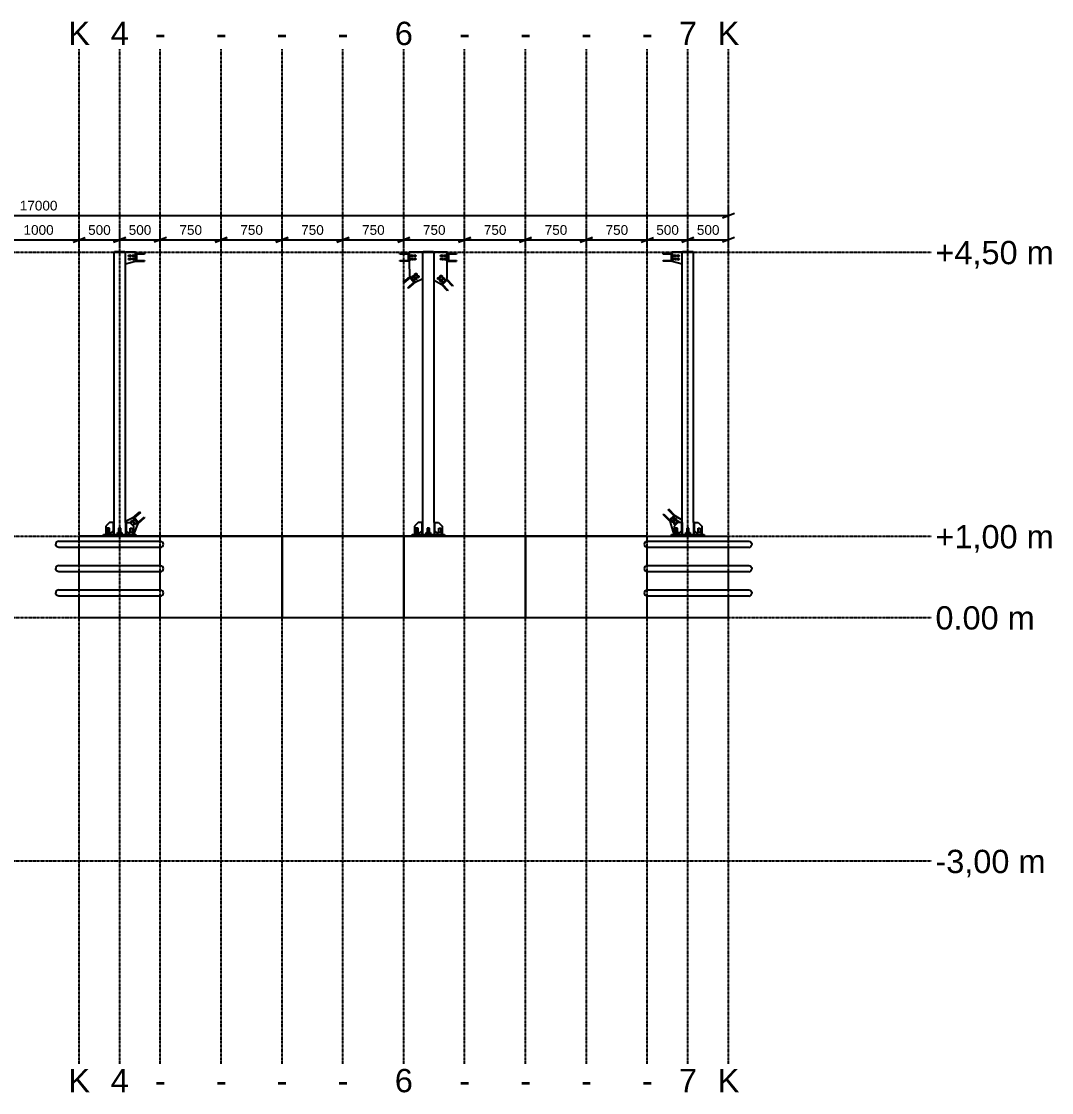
# Model space of a CAD drawing. Header units: millimetres. Extents: x -57554 to 16546, y 2142 to 98430.
# Drawn here: x 3854 to 16546, y 85226 to 98421 of the extents above; entities that cross this region are included whole.
import ezdxf

# ---------------------------------------------------------------- set-up
doc = ezdxf.new("R2010")
doc.units = ezdxf.units.MM
doc.linetypes.add('DXK_LINE_DOT3', pattern=[5.9187, 2.979, -0.9799, 0.9799, -0.9799])
doc.layers.add('S-Z23-A_DIMENSIONS', color=7, linetype='Continuous')
doc.styles.add('Arial', font='ARIAL.TTF', dxfattribs={"height": 0.2})

msp = doc.modelspace()

# ---------------------------------------------------------------- linework, layer by layer
at = {"color": 1, "linetype": 'DXK_LINE_DOT3'}
for p, q in [((4565, 85580), (4565, 98080)), ((5065, 85580), (5065, 98080)), ((5565, 85580), (5565, 98080)), ((6315, 85580), (6315, 98080)), ((7065, 85580), (7065, 98080)), ((7815, 85580), (7815, 98080)), ((8565, 85580), (8565, 98080)), ((9315, 85580), (9315, 98080)), ((10065, 85580), (10065, 98080)), ((10815, 85580), (10815, 98080)), ((11565, 85580), (11565, 98080)), ((12065, 85580), (12065, 98080)), ((12565, 85580), (12565, 98080)), ((-6935, 95580), (15065, 95580)), ((-6935, 92080), (15065, 92080)), ((-6935, 91080), (15065, 91080)), ((-6935, 88080), (15065, 88080))]:
    msp.add_line(p, q, dxfattribs=at)
at = {"color": 2, "linetype": 'Continuous'}
for p, q in [((4995, 92250), (4995, 95580)), ((4995, 95580), (5135, 95580)), ((5000, 95588), (5130, 95588)), ((5000, 95580), (5000, 95588)), ((5130, 95588), (5130, 95580)), ((5135, 92250), (5135, 95580)), ((5258, 95580), (5135, 95580)), ((5258, 95466), (5258, 95580)), ((5258, 95561), (5371, 95561)), ((5268, 95556), (5268, 95471)), ((5268, 95556), (5271, 95556)), ((5271, 95556), (5271, 95471)), ((5371, 95552), (5271, 95552)), ((5371, 95561), (5371, 95552)), ((8517, 95561), (8630, 95561)), ((8517, 95552), (8517, 95561)), ((8617, 95552), (8517, 95552)), ((8617, 95556), (8617, 95471)), ((8617, 95556), (8620, 95556)), ((8620, 95556), (8620, 95471)), ((8798, 95580), (8630, 95580)), ((8630, 95580), (8630, 95456)), ((8798, 92250), (8798, 95580)), ((8798, 95580), (8938, 95580)), ((8803, 95588), (8933, 95588)), ((8803, 95580), (8803, 95588)), ((8933, 95588), (8933, 95580)), ((9101, 95580), (8938, 95580)), ((8938, 92250), (8938, 95580)), ((9100, 95256), (9101, 95580)), ((9101, 95561), (9214, 95561)), ((9111, 95556), (9111, 95471)), ((9111, 95556), (9114, 95556)), ((9114, 95556), (9114, 95471)), ((9214, 95552), (9114, 95552)), ((9214, 95561), (9214, 95552)), ((11759, 95561), (11872, 95561)), ((11759, 95552), (11759, 95561)), ((11859, 95552), (11759, 95552)), ((11859, 95556), (11859, 95471)), ((11859, 95556), (11862, 95556)), ((11862, 95556), (11862, 95471)), ((11995, 95580), (11872, 95580)), ((11872, 95580), (11872, 95466)), ((11995, 92250), (11995, 95580)), ((11995, 95580), (12135, 95580)), ((12000, 95588), (12130, 95588)), ((12000, 95580), (12000, 95588)), ((12130, 95588), (12130, 95580)), ((12135, 92250), (12135, 95580)), ((5135, 95433), (5258, 95466)), ((5258, 95466), (5371, 95466)), ((5268, 95513), (5271, 95513)), ((5268, 95471), (5271, 95471)), ((5271, 95475), (5371, 95475)), ((5371, 95475), (5371, 95466)), ((8517, 95466), (8517, 95475)), ((8517, 95475), (8617, 95475)), ((8630, 95466), (8517, 95466)), ((8617, 95513), (8620, 95513)), ((8617, 95471), (8620, 95471)), ((8630, 95456), (8636, 95287)), ((9100, 95466), (9214, 95466)), ((9111, 95513), (9114, 95513)), ((9111, 95471), (9114, 95471)), ((9114, 95475), (9214, 95475)), ((9214, 95475), (9214, 95466)), ((11759, 95466), (11759, 95475)), ((11759, 95475), (11859, 95475)), ((11872, 95466), (11759, 95466)), ((11859, 95513), (11862, 95513)), ((11859, 95471), (11862, 95471)), ((11872, 95466), (11995, 95433)), ((8557, 95206), (8643, 95280)), ((8636, 95287), (8705, 95208)), ((8636, 95267), (8638, 95269)), ((8692, 95204), (8636, 95267)), ((8694, 95206), (8638, 95269)), ((8564, 95199), (8557, 95206)), ((8639, 95264), (8564, 95199)), ((8614, 95141), (8689, 95207)), ((8620, 95134), (8614, 95141)), ((8705, 95208), (8620, 95134)), ((8664, 95236), (8666, 95238)), ((8692, 95204), (8694, 95206)), ((8705, 95208), (8798, 95254)), ((8938, 95235), (9024, 95183)), ((9024, 95183), (9100, 95256)), ((9103, 95102), (9024, 95183)), ((9096, 95238), (9035, 95180)), ((9037, 95178), (9035, 95180)), ((9098, 95236), (9037, 95178)), ((9040, 95181), (9109, 95109)), ((9067, 95207), (9065, 95209)), ((9093, 95249), (9171, 95168)), ((9164, 95161), (9095, 95233)), ((9098, 95236), (9096, 95238)), ((9171, 95168), (9164, 95161)), ((9109, 95109), (9103, 95102)), ((5228, 92305), (5314, 92379)), ((5320, 92372), (5244, 92307)), ((5314, 92379), (5320, 92372)), ((11824, 92405), (11831, 92411)), ((11893, 92333), (11824, 92405)), ((11909, 92330), (11831, 92411)), ((4940, 92250), (4895, 92205)), ((4985, 92250), (4940, 92250)), ((4995, 92250), (4985, 92250)), ((4985, 92250), (4985, 92100)), ((4995, 92100), (4995, 92250)), ((5228, 92305), (5135, 92260)), ((5135, 92250), (5145, 92250)), ((5135, 92250), (5135, 92100)), ((5145, 92250), (5145, 92100)), ((5145, 92250), (5190, 92250)), ((5190, 92250), (5235, 92205)), ((5291, 92234), (5228, 92305)), ((5238, 92100), (5291, 92234)), ((5239, 92308), (5242, 92310)), ((5295, 92244), (5239, 92308)), ((5297, 92246), (5242, 92310)), ((5267, 92276), (5269, 92278)), ((5291, 92234), (5376, 92308)), ((5294, 92249), (5370, 92315)), ((5295, 92244), (5297, 92246)), ((5370, 92315), (5376, 92308)), ((8743, 92250), (8698, 92205)), ((8788, 92250), (8743, 92250)), ((8798, 92250), (8788, 92250)), ((8788, 92250), (8788, 92100)), ((8798, 92100), (8798, 92250)), ((8948, 92250), (8938, 92250)), ((8938, 92250), (8938, 92100)), ((8948, 92100), (8948, 92250)), ((8948, 92250), (8993, 92250)), ((8993, 92250), (9038, 92205)), ((11762, 92346), (11769, 92352)), ((11841, 92264), (11762, 92346)), ((11769, 92352), (11838, 92280)), ((11896, 92336), (11835, 92277)), ((11838, 92275), (11835, 92277)), ((11898, 92334), (11838, 92275)), ((11909, 92330), (11841, 92264)), ((11841, 92264), (11892, 92100)), ((11868, 92304), (11866, 92307)), ((11940, 92250), (11895, 92205)), ((11898, 92334), (11896, 92336)), ((11995, 92278), (11909, 92330)), ((11985, 92250), (11940, 92250)), ((11985, 92250), (11995, 92250)), ((11985, 92250), (11985, 92100)), ((11995, 92250), (11995, 92100)), ((12145, 92250), (12135, 92250)), ((12135, 92250), (12135, 92100)), ((12145, 92100), (12145, 92250)), ((12145, 92250), (12190, 92250)), ((12190, 92250), (12235, 92205)), ((4895, 92205), (4895, 92100)), ((4898, 92127), (4952, 92127)), ((4898, 92100), (4898, 92127)), ((4938, 92180), (4912, 92180)), ((4912, 92180), (4912, 92127)), ((4938, 92127), (4938, 92180)), ((4952, 92112), (4985, 92145)), ((4952, 92127), (4952, 92100)), ((4985, 92205), (4995, 92205)), ((5038, 92127), (5092, 92127)), ((5038, 92100), (5038, 92127)), ((5078, 92180), (5052, 92180)), ((5052, 92180), (5052, 92127)), ((5078, 92127), (5078, 92180)), ((5092, 92127), (5092, 92100)), ((5135, 92205), (5145, 92205)), ((5145, 92145), (5178, 92112)), ((5232, 92127), (5178, 92127)), ((5178, 92127), (5178, 92100)), ((5192, 92180), (5218, 92180)), ((5192, 92127), (5192, 92180)), ((5218, 92180), (5218, 92127)), ((5232, 92100), (5232, 92127)), ((5235, 92205), (5235, 92100)), ((8698, 92205), (8698, 92100)), ((8701, 92127), (8755, 92127)), ((8701, 92100), (8701, 92127)), ((8741, 92180), (8715, 92180)), ((8715, 92180), (8715, 92127)), ((8741, 92127), (8741, 92180)), ((8755, 92112), (8788, 92145)), ((8755, 92127), (8755, 92100)), ((8788, 92205), (8798, 92205)), ((8841, 92127), (8895, 92127)), ((8841, 92100), (8841, 92127)), ((8881, 92180), (8855, 92180)), ((8855, 92180), (8855, 92127)), ((8881, 92127), (8881, 92180)), ((8895, 92127), (8895, 92100)), ((8938, 92205), (8948, 92205)), ((8948, 92145), (8981, 92112)), ((9035, 92127), (8981, 92127)), ((8981, 92127), (8981, 92100)), ((8995, 92180), (9021, 92180)), ((8995, 92127), (8995, 92180)), ((9021, 92180), (9021, 92127)), ((9035, 92100), (9035, 92127)), ((9038, 92205), (9038, 92100)), ((11895, 92205), (11895, 92100)), ((11898, 92127), (11952, 92127)), ((11898, 92100), (11898, 92127)), ((11938, 92180), (11912, 92180)), ((11912, 92180), (11912, 92127)), ((11938, 92127), (11938, 92180)), ((11952, 92112), (11985, 92145)), ((11952, 92127), (11952, 92100)), ((11985, 92205), (11995, 92205)), ((12038, 92127), (12092, 92127)), ((12038, 92100), (12038, 92127)), ((12078, 92180), (12052, 92180)), ((12052, 92180), (12052, 92127)), ((12078, 92127), (12078, 92180)), ((12092, 92127), (12092, 92100)), ((12135, 92205), (12145, 92205)), ((12178, 92112), (12145, 92145)), ((12232, 92127), (12178, 92127)), ((12178, 92127), (12178, 92100)), ((12192, 92180), (12218, 92180)), ((12192, 92127), (12192, 92180)), ((12218, 92180), (12218, 92127)), ((12232, 92100), (12232, 92127)), ((12235, 92205), (12235, 92100)), ((4280, 91995), (4277, 91980)), ((4280, 91965), (4277, 91980)), ((4288, 92007), (4280, 91995)), ((4301, 92015), (4288, 92007)), ((4315, 92018), (4301, 92015)), ((4315, 92018), (5565, 92018)), ((4565, 92082), (5565, 92082)), ((4565, 92078), (4565, 92082)), ((4565, 92080), (5565, 92080)), ((4565, 92018), (4565, 92080)), ((5565, 92078), (4565, 92078)), ((4865, 92082), (4865, 92100)), ((4865, 92100), (5265, 92100)), ((5265, 92100), (5265, 92082)), ((5565, 92082), (7065, 92082)), ((5565, 92078), (5565, 92082)), ((5565, 92082), (5565, 92078)), ((5565, 92080), (7065, 92080)), ((5565, 92018), (5565, 92080)), ((5565, 92018), (5565, 92080)), ((7065, 92078), (5565, 92078)), ((5565, 92018), (5580, 92015)), ((5592, 92007), (5580, 92015)), ((5600, 91995), (5592, 92007)), ((5603, 91980), (5600, 91995)), ((5600, 91965), (5603, 91980)), ((7065, 92082), (7065, 92078)), ((7065, 92082), (8565, 92082)), ((7065, 92078), (7065, 92082)), ((8565, 92080), (7065, 92080)), ((7065, 92080), (7065, 91080)), ((7065, 91080), (7065, 92080)), ((8565, 92078), (7065, 92078)), ((8565, 92082), (8565, 92078)), ((8565, 92082), (10065, 92082)), ((8565, 92078), (8565, 92082)), ((10065, 92080), (8565, 92080)), ((8565, 92080), (8565, 91080)), ((8565, 91080), (8565, 92080)), ((10065, 92078), (8565, 92078)), ((8668, 92082), (8668, 92100)), ((8668, 92100), (9068, 92100)), ((9068, 92100), (9068, 92082)), ((10065, 92082), (10065, 92078)), ((10065, 92082), (11565, 92082)), ((10065, 92078), (10065, 92082)), ((11565, 92080), (10065, 92080)), ((10065, 92080), (10065, 91080)), ((10065, 91080), (10065, 92080)), ((11565, 92078), (10065, 92078)), ((11530, 91995), (11527, 91980)), ((11527, 91980), (11530, 91965)), ((11538, 92007), (11530, 91995)), ((11551, 92015), (11538, 92007)), ((11565, 92018), (11551, 92015)), ((11565, 92082), (11565, 92078)), ((11565, 92082), (11565, 92078)), ((11565, 92082), (12565, 92082)), ((11565, 92018), (11565, 92080)), ((11565, 92080), (12565, 92080)), ((11565, 92018), (11565, 92080)), ((11565, 92078), (12565, 92078)), ((11565, 92018), (12815, 92018)), ((11865, 92082), (11865, 92100)), ((11865, 92100), (12265, 92100)), ((12265, 92100), (12265, 92082)), ((12565, 92082), (12565, 92078)), ((12565, 92018), (12565, 92080)), ((12815, 92018), (12830, 92015)), ((12830, 92015), (12842, 92007)), ((12842, 92007), (12850, 91995)), ((12850, 91995), (12853, 91980)), ((12853, 91980), (12850, 91965)), ((4288, 91953), (4280, 91965)), ((4301, 91945), (4288, 91953)), ((4315, 91942), (4301, 91945)), ((5565, 91942), (4315, 91942)), ((4565, 91718), (4565, 91942)), ((5565, 91942), (5580, 91945)), ((5565, 91718), (5565, 91942)), ((5565, 91718), (5565, 91942)), ((5580, 91945), (5592, 91953)), ((5592, 91953), (5600, 91965)), ((11530, 91965), (11538, 91953)), ((11538, 91953), (11551, 91945)), ((11565, 91942), (11551, 91945)), ((11565, 91718), (11565, 91942)), ((11565, 91718), (11565, 91942)), ((12815, 91942), (11565, 91942)), ((12565, 91718), (12565, 91942)), ((12815, 91942), (12830, 91945)), ((12842, 91953), (12830, 91945)), ((12850, 91965), (12842, 91953)), ((4288, 91707), (4280, 91695)), ((4301, 91715), (4288, 91707)), ((4315, 91718), (4301, 91715)), ((4315, 91718), (5565, 91718)), ((5565, 91718), (5580, 91715)), ((5592, 91707), (5580, 91715)), ((5600, 91695), (5592, 91707)), ((11538, 91707), (11530, 91695)), ((11551, 91715), (11538, 91707)), ((11565, 91718), (11551, 91715)), ((11565, 91718), (12815, 91718)), ((12815, 91718), (12830, 91715)), ((12830, 91715), (12842, 91707)), ((12842, 91707), (12850, 91695)), ((4280, 91695), (4277, 91680)), ((4280, 91665), (4277, 91680)), ((4288, 91653), (4280, 91665)), ((4301, 91645), (4288, 91653)), ((4315, 91642), (4301, 91645)), ((5565, 91642), (4315, 91642)), ((4565, 91418), (4565, 91642)), ((5565, 91642), (5580, 91645)), ((5565, 91418), (5565, 91642)), ((5565, 91418), (5565, 91642)), ((5580, 91645), (5592, 91653)), ((5592, 91653), (5600, 91665)), ((5603, 91680), (5600, 91695)), ((5600, 91665), (5603, 91680)), ((11530, 91695), (11527, 91680)), ((11527, 91680), (11530, 91665)), ((11530, 91665), (11538, 91653)), ((11538, 91653), (11551, 91645)), ((11565, 91642), (11551, 91645)), ((11565, 91418), (11565, 91642)), ((11565, 91418), (11565, 91642)), ((12815, 91642), (11565, 91642)), ((12565, 91418), (12565, 91642)), ((12815, 91642), (12830, 91645)), ((12842, 91653), (12830, 91645)), ((12850, 91665), (12842, 91653)), ((12850, 91695), (12853, 91680)), ((12853, 91680), (12850, 91665)), ((4280, 91395), (4277, 91380)), ((4280, 91365), (4277, 91380)), ((4288, 91407), (4280, 91395)), ((4288, 91353), (4280, 91365)), ((4301, 91415), (4288, 91407)), ((4301, 91345), (4288, 91353)), ((4315, 91418), (4301, 91415)), ((4315, 91342), (4301, 91345)), ((4315, 91418), (5565, 91418)), ((5565, 91342), (4315, 91342)), ((4565, 91080), (4565, 91342)), ((5565, 91418), (5580, 91415)), ((5565, 91342), (5580, 91345)), ((5565, 91080), (5565, 91342)), ((5565, 91080), (5565, 91342)), ((5592, 91407), (5580, 91415)), ((5580, 91345), (5592, 91353)), ((5600, 91395), (5592, 91407)), ((5592, 91353), (5600, 91365)), ((5603, 91380), (5600, 91395)), ((5600, 91365), (5603, 91380)), ((11530, 91395), (11527, 91380)), ((11527, 91380), (11530, 91365)), ((11538, 91407), (11530, 91395)), ((11530, 91365), (11538, 91353)), ((11551, 91415), (11538, 91407)), ((11538, 91353), (11551, 91345)), ((11565, 91418), (11551, 91415)), ((11565, 91342), (11551, 91345)), ((11565, 91418), (12815, 91418)), ((11565, 91080), (11565, 91342)), ((11565, 91080), (11565, 91342)), ((12815, 91342), (11565, 91342)), ((12565, 91080), (12565, 91342)), ((12815, 91418), (12830, 91415)), ((12815, 91342), (12830, 91345)), ((12830, 91415), (12842, 91407)), ((12842, 91353), (12830, 91345)), ((12842, 91407), (12850, 91395)), ((12850, 91365), (12842, 91353)), ((12850, 91395), (12853, 91380)), ((12853, 91380), (12850, 91365)), ((4565, 91080), (5565, 91080)), ((5565, 91080), (7065, 91080)), ((7065, 91080), (8565, 91080)), ((8565, 91080), (10065, 91080)), ((10065, 91080), (11565, 91080)), ((11565, 91080), (12565, 91080))]:
    msp.add_line(p, q, dxfattribs=at)
at = {"color": 6, "linetype": 'Continuous'}
for p, q in [((5173, 95534), (5174, 95536)), ((5174, 95531), (5173, 95534)), ((5174, 95536), (5175, 95538)), ((5175, 95529), (5174, 95531)), ((5175, 95538), (5177, 95539)), ((5177, 95540), (5188, 95546)), ((5177, 95527), (5177, 95540)), ((5188, 95546), (5199, 95540)), ((5199, 95540), (5199, 95527)), ((5199, 95539), (5200, 95538)), ((5200, 95538), (5202, 95536)), ((5202, 95531), (5200, 95529)), ((5202, 95536), (5202, 95534)), ((5202, 95534), (5202, 95531)), ((5213, 95534), (5214, 95536)), ((5214, 95531), (5213, 95534)), ((5214, 95536), (5215, 95538)), ((5215, 95529), (5214, 95531)), ((5215, 95538), (5217, 95539)), ((5217, 95540), (5228, 95546)), ((5217, 95527), (5217, 95540)), ((5228, 95546), (5239, 95540)), ((5239, 95540), (5239, 95527)), ((5239, 95539), (5240, 95538)), ((5240, 95538), (5242, 95536)), ((5242, 95531), (5240, 95529)), ((5242, 95536), (5242, 95534)), ((5242, 95534), (5242, 95531)), ((8645, 95534), (8646, 95536)), ((8646, 95531), (8645, 95534)), ((8646, 95536), (8647, 95538)), ((8647, 95529), (8646, 95531)), ((8647, 95538), (8649, 95539)), ((8649, 95540), (8660, 95546)), ((8649, 95527), (8649, 95540)), ((8660, 95546), (8671, 95540)), ((8671, 95540), (8671, 95527)), ((8671, 95539), (8672, 95538)), ((8672, 95538), (8674, 95536)), ((8674, 95531), (8672, 95529)), ((8674, 95536), (8674, 95534)), ((8674, 95534), (8674, 95531)), ((8685, 95534), (8686, 95536)), ((8686, 95531), (8685, 95534)), ((8686, 95536), (8687, 95538)), ((8687, 95529), (8686, 95531)), ((8687, 95538), (8689, 95539)), ((8689, 95540), (8700, 95546)), ((8689, 95527), (8689, 95540)), ((8700, 95546), (8711, 95540)), ((8711, 95540), (8711, 95527)), ((8711, 95539), (8712, 95538)), ((8712, 95538), (8714, 95536)), ((8714, 95531), (8712, 95529)), ((8714, 95536), (8714, 95534)), ((8714, 95534), (8714, 95531)), ((9016, 95534), (9017, 95536)), ((9017, 95531), (9016, 95534)), ((9017, 95536), (9018, 95538)), ((9018, 95529), (9017, 95531)), ((9018, 95538), (9020, 95539)), ((9020, 95540), (9031, 95546)), ((9020, 95527), (9020, 95540)), ((9031, 95546), (9042, 95540)), ((9042, 95540), (9042, 95527)), ((9042, 95539), (9043, 95538)), ((9043, 95538), (9045, 95536)), ((9045, 95531), (9043, 95529)), ((9045, 95536), (9045, 95534)), ((9045, 95534), (9045, 95531)), ((9056, 95534), (9057, 95536)), ((9057, 95531), (9056, 95534)), ((9057, 95536), (9058, 95538)), ((9058, 95529), (9057, 95531)), ((9058, 95538), (9060, 95539)), ((9060, 95540), (9071, 95546)), ((9060, 95527), (9060, 95540)), ((9071, 95546), (9082, 95540)), ((9082, 95540), (9082, 95527)), ((9082, 95539), (9083, 95538)), ((9083, 95538), (9085, 95536)), ((9085, 95531), (9083, 95529)), ((9085, 95536), (9085, 95534)), ((9085, 95534), (9085, 95531)), ((11888, 95536), (11890, 95538)), ((11888, 95534), (11888, 95536)), ((11888, 95531), (11888, 95534)), ((11890, 95529), (11888, 95531)), ((11890, 95538), (11891, 95539)), ((11891, 95540), (11902, 95546)), ((11891, 95527), (11891, 95540)), ((11902, 95546), (11913, 95540)), ((11913, 95540), (11913, 95527)), ((11913, 95539), (11915, 95538)), ((11915, 95538), (11916, 95536)), ((11916, 95531), (11915, 95529)), ((11916, 95536), (11917, 95534)), ((11917, 95534), (11916, 95531)), ((11928, 95536), (11930, 95538)), ((11928, 95534), (11928, 95536)), ((11928, 95531), (11928, 95534)), ((11930, 95529), (11928, 95531)), ((11930, 95538), (11931, 95539)), ((11931, 95540), (11942, 95546)), ((11931, 95527), (11931, 95540)), ((11942, 95546), (11953, 95540)), ((11953, 95540), (11953, 95527)), ((11953, 95539), (11955, 95538)), ((11955, 95538), (11956, 95536)), ((11956, 95531), (11955, 95529)), ((11956, 95536), (11957, 95534)), ((11957, 95534), (11956, 95531)), ((5173, 95494), (5174, 95496)), ((5174, 95491), (5173, 95494)), ((5174, 95496), (5175, 95498)), ((5175, 95489), (5174, 95491)), ((5177, 95528), (5175, 95529)), ((5175, 95498), (5177, 95499)), ((5177, 95488), (5175, 95489)), ((5188, 95521), (5177, 95527)), ((5177, 95500), (5188, 95506)), ((5177, 95487), (5177, 95500)), ((5188, 95481), (5177, 95487)), ((5199, 95527), (5188, 95521)), ((5188, 95506), (5199, 95500)), ((5199, 95487), (5188, 95481)), ((5200, 95529), (5199, 95528)), ((5199, 95500), (5199, 95487)), ((5199, 95499), (5200, 95498)), ((5200, 95489), (5199, 95488)), ((5200, 95498), (5202, 95496)), ((5202, 95491), (5200, 95489)), ((5202, 95496), (5202, 95494)), ((5202, 95494), (5202, 95491)), ((5213, 95494), (5214, 95496)), ((5214, 95491), (5213, 95494)), ((5214, 95496), (5215, 95498)), ((5215, 95489), (5214, 95491)), ((5217, 95528), (5215, 95529)), ((5215, 95498), (5217, 95499)), ((5217, 95488), (5215, 95489)), ((5228, 95521), (5217, 95527)), ((5217, 95500), (5228, 95506)), ((5217, 95487), (5217, 95500)), ((5228, 95481), (5217, 95487)), ((5239, 95527), (5228, 95521)), ((5228, 95506), (5239, 95500)), ((5239, 95487), (5228, 95481)), ((5240, 95529), (5239, 95528)), ((5239, 95500), (5239, 95487)), ((5239, 95499), (5240, 95498)), ((5240, 95489), (5239, 95488)), ((5240, 95498), (5242, 95496)), ((5242, 95491), (5240, 95489)), ((5242, 95496), (5242, 95494)), ((5242, 95494), (5242, 95491)), ((8645, 95494), (8646, 95496)), ((8646, 95491), (8645, 95494)), ((8646, 95496), (8647, 95498)), ((8647, 95489), (8646, 95491)), ((8649, 95528), (8647, 95529)), ((8647, 95498), (8649, 95499)), ((8649, 95488), (8647, 95489)), ((8660, 95521), (8649, 95527)), ((8649, 95500), (8660, 95506)), ((8649, 95487), (8649, 95500)), ((8660, 95481), (8649, 95487)), ((8671, 95527), (8660, 95521)), ((8660, 95506), (8671, 95500)), ((8671, 95487), (8660, 95481)), ((8672, 95529), (8671, 95528)), ((8671, 95500), (8671, 95487)), ((8671, 95499), (8672, 95498)), ((8672, 95489), (8671, 95488)), ((8672, 95498), (8674, 95496)), ((8674, 95491), (8672, 95489)), ((8674, 95496), (8674, 95494)), ((8674, 95494), (8674, 95491)), ((8685, 95494), (8686, 95496)), ((8686, 95491), (8685, 95494)), ((8686, 95496), (8687, 95498)), ((8687, 95489), (8686, 95491)), ((8689, 95528), (8687, 95529)), ((8687, 95498), (8689, 95499)), ((8689, 95488), (8687, 95489)), ((8700, 95521), (8689, 95527)), ((8689, 95500), (8700, 95506)), ((8689, 95487), (8689, 95500)), ((8700, 95481), (8689, 95487)), ((8711, 95527), (8700, 95521)), ((8700, 95506), (8711, 95500)), ((8711, 95487), (8700, 95481)), ((8712, 95529), (8711, 95528)), ((8711, 95500), (8711, 95487)), ((8711, 95499), (8712, 95498)), ((8712, 95489), (8711, 95488)), ((8712, 95498), (8714, 95496)), ((8714, 95491), (8712, 95489)), ((8714, 95496), (8714, 95494)), ((8714, 95494), (8714, 95491)), ((9016, 95494), (9017, 95496)), ((9017, 95491), (9016, 95494)), ((9017, 95496), (9018, 95498)), ((9018, 95489), (9017, 95491)), ((9020, 95528), (9018, 95529)), ((9018, 95498), (9020, 95499)), ((9020, 95488), (9018, 95489)), ((9031, 95521), (9020, 95527)), ((9020, 95500), (9031, 95506)), ((9020, 95487), (9020, 95500)), ((9031, 95481), (9020, 95487)), ((9042, 95527), (9031, 95521)), ((9031, 95506), (9042, 95500)), ((9042, 95487), (9031, 95481)), ((9043, 95529), (9042, 95528)), ((9042, 95500), (9042, 95487)), ((9042, 95499), (9043, 95498)), ((9043, 95489), (9042, 95488)), ((9043, 95498), (9045, 95496)), ((9045, 95491), (9043, 95489)), ((9045, 95496), (9045, 95494)), ((9045, 95494), (9045, 95491)), ((9056, 95494), (9057, 95496)), ((9057, 95491), (9056, 95494)), ((9057, 95496), (9058, 95498)), ((9058, 95489), (9057, 95491)), ((9060, 95528), (9058, 95529)), ((9058, 95498), (9060, 95499)), ((9060, 95488), (9058, 95489)), ((9071, 95521), (9060, 95527)), ((9060, 95500), (9071, 95506)), ((9060, 95487), (9060, 95500)), ((9071, 95481), (9060, 95487)), ((9082, 95527), (9071, 95521)), ((9071, 95506), (9082, 95500)), ((9082, 95487), (9071, 95481)), ((9083, 95529), (9082, 95528)), ((9082, 95500), (9082, 95487)), ((9082, 95499), (9083, 95498)), ((9083, 95489), (9082, 95488)), ((9083, 95498), (9085, 95496)), ((9085, 95491), (9083, 95489)), ((9085, 95496), (9085, 95494)), ((9085, 95494), (9085, 95491)), ((11888, 95496), (11890, 95498)), ((11888, 95494), (11888, 95496)), ((11888, 95491), (11888, 95494)), ((11890, 95489), (11888, 95491)), ((11891, 95528), (11890, 95529)), ((11890, 95498), (11891, 95499)), ((11891, 95488), (11890, 95489)), ((11902, 95521), (11891, 95527)), ((11891, 95500), (11902, 95506)), ((11891, 95487), (11891, 95500)), ((11902, 95481), (11891, 95487)), ((11913, 95527), (11902, 95521)), ((11902, 95506), (11913, 95500)), ((11913, 95487), (11902, 95481)), ((11915, 95529), (11913, 95528)), ((11913, 95500), (11913, 95487)), ((11913, 95499), (11915, 95498)), ((11915, 95489), (11913, 95488)), ((11915, 95498), (11916, 95496)), ((11916, 95491), (11915, 95489)), ((11916, 95496), (11917, 95494)), ((11917, 95494), (11916, 95491)), ((11928, 95496), (11930, 95498)), ((11928, 95494), (11928, 95496)), ((11928, 95491), (11928, 95494)), ((11930, 95489), (11928, 95491)), ((11931, 95528), (11930, 95529)), ((11930, 95498), (11931, 95499)), ((11931, 95488), (11930, 95489)), ((11942, 95521), (11931, 95527)), ((11931, 95500), (11942, 95506)), ((11931, 95487), (11931, 95500)), ((11942, 95481), (11931, 95487)), ((11953, 95527), (11942, 95521)), ((11942, 95506), (11953, 95500)), ((11953, 95487), (11942, 95481)), ((11955, 95529), (11953, 95528)), ((11953, 95500), (11953, 95487)), ((11953, 95499), (11955, 95498)), ((11955, 95489), (11953, 95488)), ((11955, 95498), (11956, 95496)), ((11956, 95491), (11955, 95489)), ((11956, 95496), (11957, 95494)), ((11957, 95494), (11956, 95491)), ((8671, 95276), (8675, 95288)), ((8671, 95274), (8671, 95276)), ((8679, 95267), (8671, 95276)), ((8671, 95272), (8671, 95274)), ((8672, 95269), (8671, 95272)), ((8674, 95268), (8672, 95269)), ((8677, 95267), (8674, 95268)), ((8675, 95288), (8687, 95291)), ((8679, 95267), (8677, 95267)), ((8692, 95269), (8679, 95267)), ((8687, 95291), (8696, 95281)), ((8688, 95291), (8689, 95291)), ((8689, 95291), (8692, 95290)), ((8692, 95290), (8694, 95288)), ((8696, 95281), (8692, 95269)), ((8694, 95288), (8695, 95286)), ((8695, 95286), (8696, 95283)), ((8696, 95283), (8695, 95282)), ((8701, 95303), (8705, 95315)), ((8709, 95293), (8701, 95303)), ((8701, 95301), (8701, 95302)), ((8701, 95298), (8701, 95301)), ((8702, 95296), (8701, 95298)), ((8705, 95294), (8702, 95296)), ((8705, 95315), (8717, 95317)), ((8707, 95293), (8705, 95294)), ((8709, 95293), (8707, 95293)), ((8722, 95296), (8709, 95293)), ((8717, 95317), (8726, 95308)), ((8718, 95317), (8719, 95317)), ((8719, 95317), (8722, 95316)), ((8722, 95316), (8724, 95315)), ((8726, 95308), (8722, 95296)), ((8724, 95315), (8726, 95312)), ((8726, 95312), (8726, 95310)), ((8726, 95310), (8726, 95308)), ((8727, 95273), (8731, 95285)), ((8736, 95263), (8727, 95273)), ((8727, 95271), (8727, 95272)), ((8727, 95268), (8727, 95271)), ((8729, 95265), (8727, 95268)), ((8731, 95285), (8744, 95287)), ((8744, 95287), (8746, 95287)), ((8744, 95287), (8752, 95277)), ((8746, 95287), (8748, 95286)), ((8748, 95286), (8751, 95285)), ((8752, 95277), (8748, 95265)), ((8751, 95285), (8752, 95282)), ((8752, 95282), (8752, 95279)), ((8752, 95279), (8752, 95278)), ((9012, 95284), (9021, 95293)), ((9012, 95286), (9013, 95289)), ((9012, 95284), (9012, 95286)), ((9015, 95272), (9012, 95284)), ((9013, 95289), (9014, 95291)), ((9014, 95291), (9016, 95292)), ((9027, 95268), (9015, 95272)), ((9016, 95292), (9019, 95293)), ((9019, 95293), (9021, 95293)), ((9021, 95293), (9033, 95289)), ((9036, 95277), (9027, 95268)), ((9029, 95268), (9028, 95269)), ((9032, 95269), (9029, 95268)), ((9034, 95270), (9032, 95269)), ((9033, 95289), (9036, 95277)), ((9036, 95272), (9034, 95270)), ((9036, 95277), (9036, 95275)), ((9036, 95275), (9036, 95272)), ((8697, 95246), (8701, 95258)), ((8697, 95244), (8697, 95246)), ((8705, 95237), (8697, 95246)), ((8697, 95242), (8697, 95244)), ((8699, 95239), (8697, 95242)), ((8701, 95238), (8699, 95239)), ((8701, 95258), (8714, 95261)), ((8703, 95237), (8701, 95238)), ((8705, 95237), (8703, 95237)), ((8718, 95239), (8705, 95237)), ((8714, 95260), (8716, 95261)), ((8714, 95261), (8722, 95251)), ((8716, 95261), (8718, 95260)), ((8718, 95260), (8720, 95258)), ((8722, 95251), (8718, 95239)), ((8720, 95258), (8722, 95256)), ((8722, 95256), (8722, 95253)), ((8722, 95253), (8722, 95251)), ((8731, 95264), (8729, 95265)), ((8734, 95263), (8731, 95264)), ((8735, 95263), (8734, 95263)), ((8748, 95265), (8736, 95263)), ((8983, 95256), (8992, 95265)), ((8983, 95258), (8984, 95261)), ((8984, 95257), (8983, 95258)), ((8986, 95244), (8983, 95256)), ((8984, 95261), (8985, 95263)), ((8985, 95263), (8988, 95265)), ((8998, 95240), (8986, 95244)), ((8988, 95265), (8990, 95265)), ((8990, 95265), (8992, 95265)), ((8992, 95265), (9005, 95262)), ((9008, 95249), (8998, 95240)), ((9000, 95240), (8999, 95241)), ((9003, 95241), (9000, 95240)), ((9005, 95242), (9003, 95241)), ((9005, 95262), (9008, 95249)), ((9007, 95245), (9005, 95242)), ((9007, 95249), (9008, 95247)), ((9008, 95247), (9007, 95245)), ((9011, 95228), (9020, 95236)), ((9011, 95230), (9012, 95232)), ((9011, 95228), (9011, 95230)), ((9014, 95215), (9011, 95228)), ((9012, 95232), (9013, 95234)), ((9013, 95234), (9015, 95236)), ((9026, 95212), (9014, 95215)), ((9015, 95236), (9018, 95236)), ((9018, 95236), (9020, 95236)), ((9020, 95236), (9032, 95233)), ((9035, 95221), (9026, 95212)), ((9028, 95212), (9027, 95212)), ((9031, 95212), (9028, 95212)), ((9033, 95214), (9031, 95212)), ((9032, 95233), (9035, 95221)), ((9035, 95216), (9033, 95214)), ((9035, 95220), (9035, 95218)), ((9035, 95218), (9035, 95216)), ((9040, 95255), (9049, 95264)), ((9040, 95260), (9042, 95262)), ((9040, 95257), (9040, 95260)), ((9040, 95256), (9040, 95257)), ((9043, 95243), (9040, 95255)), ((9042, 95262), (9044, 95264)), ((9055, 95239), (9043, 95243)), ((9044, 95264), (9047, 95264)), ((9047, 95264), (9049, 95264)), ((9049, 95264), (9061, 95261)), ((9064, 95248), (9055, 95239)), ((9057, 95239), (9055, 95240)), ((9060, 95240), (9057, 95239)), ((9062, 95241), (9060, 95240)), ((9061, 95261), (9064, 95248)), ((9064, 95244), (9062, 95241)), ((9064, 95248), (9064, 95246)), ((9064, 95246), (9064, 95244)), ((5191, 92249), (5198, 92251)), ((5198, 92251), (5206, 92241)), ((5198, 92250), (5200, 92250)), ((5200, 92250), (5202, 92250)), ((5202, 92250), (5205, 92248)), ((5204, 92236), (5206, 92241)), ((5205, 92248), (5206, 92246)), ((5206, 92246), (5206, 92243)), ((5206, 92243), (5206, 92241)), ((5211, 92262), (5215, 92274)), ((5211, 92260), (5212, 92262)), ((5220, 92253), (5211, 92262)), ((5212, 92258), (5211, 92260)), ((5213, 92255), (5212, 92258)), ((5215, 92254), (5213, 92255)), ((5215, 92274), (5228, 92277)), ((5218, 92253), (5215, 92254)), ((5219, 92253), (5218, 92253)), ((5232, 92255), (5220, 92253)), ((5228, 92276), (5230, 92277)), ((5228, 92277), (5236, 92267)), ((5230, 92277), (5233, 92276)), ((5236, 92267), (5232, 92255)), ((5233, 92276), (5235, 92274)), ((5235, 92274), (5236, 92272)), ((5236, 92272), (5236, 92269)), ((5236, 92269), (5236, 92268)), ((5238, 92232), (5242, 92244)), ((5246, 92223), (5238, 92232)), ((5242, 92244), (5254, 92247)), ((5254, 92247), (5263, 92237)), ((5255, 92246), (5256, 92247)), ((5256, 92247), (5259, 92246)), ((5263, 92237), (5258, 92225)), ((5259, 92246), (5261, 92244)), ((5261, 92244), (5262, 92242)), ((5262, 92242), (5263, 92239)), ((5263, 92239), (5262, 92237)), ((11869, 92265), (11878, 92274)), ((11869, 92267), (11870, 92270)), ((11869, 92266), (11869, 92267)), ((11872, 92253), (11869, 92265)), ((11870, 92270), (11871, 92272)), ((11871, 92272), (11874, 92274)), ((11884, 92249), (11872, 92253)), ((11874, 92274), (11876, 92274)), ((11876, 92274), (11878, 92274)), ((11878, 92274), (11890, 92271)), ((11894, 92258), (11884, 92249)), ((11886, 92249), (11885, 92250)), ((11889, 92250), (11886, 92249)), ((11891, 92251), (11889, 92250)), ((11890, 92271), (11894, 92258)), ((11893, 92254), (11891, 92251)), ((11893, 92258), (11894, 92256)), ((11894, 92256), (11893, 92254)), ((11897, 92236), (11906, 92245)), ((11897, 92241), (11899, 92243)), ((11897, 92238), (11897, 92241)), ((11897, 92237), (11897, 92238)), ((11900, 92224), (11897, 92236)), ((11898, 92293), (11907, 92302)), ((11898, 92298), (11900, 92300)), ((11898, 92295), (11898, 92298)), ((11898, 92293), (11898, 92295)), ((11901, 92281), (11898, 92293)), ((11899, 92243), (11901, 92245)), ((11900, 92300), (11902, 92301)), ((11913, 92277), (11901, 92281)), ((11901, 92245), (11904, 92245)), ((11902, 92301), (11905, 92302)), ((11904, 92245), (11906, 92245)), ((11905, 92302), (11907, 92302)), ((11906, 92245), (11918, 92242)), ((11907, 92302), (11919, 92298)), ((11922, 92286), (11913, 92277)), ((11915, 92277), (11914, 92277)), ((11918, 92278), (11915, 92277)), ((11920, 92279), (11918, 92278)), ((11918, 92242), (11921, 92231)), ((11919, 92298), (11922, 92286)), ((11922, 92281), (11920, 92279)), ((11922, 92286), (11922, 92284)), ((11922, 92284), (11922, 92281)), ((11926, 92264), (11935, 92273)), ((11926, 92269), (11928, 92271)), ((11926, 92266), (11926, 92269)), ((11926, 92265), (11926, 92266)), ((11929, 92252), (11926, 92264)), ((11928, 92271), (11930, 92273)), ((11939, 92249), (11929, 92252)), ((11930, 92273), (11933, 92273)), ((11933, 92273), (11935, 92273)), ((11935, 92273), (11947, 92270)), ((11950, 92257), (11943, 92250)), ((11947, 92270), (11950, 92257)), ((11950, 92253), (11948, 92250)), ((11948, 92250), (11948, 92250)), ((11950, 92257), (11950, 92255)), ((11950, 92255), (11950, 92253)), ((5220, 92220), (5224, 92220)), ((5224, 92220), (5226, 92220)), ((5224, 92220), (5232, 92211)), ((5226, 92220), (5229, 92220)), ((5229, 92220), (5231, 92218)), ((5231, 92218), (5232, 92215)), ((5232, 92215), (5233, 92213)), ((5233, 92213), (5232, 92211)), ((5232, 92209), (5232, 92211)), ((5237, 92230), (5238, 92232)), ((5238, 92227), (5237, 92230)), ((5239, 92225), (5238, 92227)), ((5241, 92223), (5239, 92225)), ((5244, 92223), (5241, 92223)), ((5246, 92223), (5244, 92223)), ((5258, 92225), (5246, 92223)), ((11911, 92221), (11900, 92224))]:
    msp.add_line(p, q, dxfattribs=at)
at = {"layer": 'S-Z23-A_DIMENSIONS'}
for p, q in [((12565, 95630), (12565, 96155)), ((-4435, 96030), (12565, 96030)), ((4565, 95630), (4565, 95855)), ((4565, 95630), (4565, 95855)), ((5065, 95630), (5065, 95855)), ((5065, 95630), (5065, 95855)), ((5565, 95630), (5565, 95855)), ((5565, 95630), (5565, 95855)), ((6315, 95630), (6315, 95855)), ((6315, 95630), (6315, 95855)), ((7065, 95630), (7065, 95855)), ((7065, 95630), (7065, 95855)), ((7815, 95630), (7815, 95855)), ((7815, 95630), (7815, 95855)), ((8565, 95630), (8565, 95855)), ((8565, 95630), (8565, 95855)), ((9315, 95630), (9315, 95855)), ((9315, 95630), (9315, 95855)), ((10065, 95630), (10065, 95855)), ((10065, 95630), (10065, 95855)), ((10815, 95630), (10815, 95855)), ((10815, 95630), (10815, 95855)), ((11565, 95630), (11565, 95855)), ((11565, 95630), (11565, 95855)), ((12065, 95630), (12065, 95855)), ((12065, 95630), (12065, 95855)), ((12565, 95630), (12565, 95855)), ((3565, 95730), (4565, 95730)), ((4490, 95700), (4640, 95760)), ((4565, 95730), (5065, 95730)), ((5140, 95760), (4990, 95700)), ((5065, 95730), (5565, 95730)), ((5640, 95760), (5490, 95700)), ((5640, 95760), (5490, 95700)), ((5565, 95730), (6315, 95730)), ((6390, 95760), (6240, 95700)), ((6240, 95700), (6390, 95760)), ((6315, 95730), (7065, 95730)), ((7140, 95760), (6990, 95700)), ((6990, 95700), (7140, 95760)), ((7065, 95730), (7815, 95730)), ((7890, 95760), (7740, 95700)), ((7740, 95700), (7890, 95760)), ((7815, 95730), (8565, 95730)), ((8640, 95760), (8490, 95700)), ((8490, 95700), (8640, 95760)), ((8565, 95730), (9315, 95730)), ((9390, 95760), (9240, 95700)), ((9240, 95700), (9390, 95760)), ((9315, 95730), (10065, 95730)), ((10140, 95760), (9990, 95700)), ((9990, 95700), (10140, 95760)), ((10065, 95730), (10815, 95730)), ((10890, 95760), (10740, 95700)), ((10740, 95700), (10890, 95760)), ((10815, 95730), (11565, 95730)), ((11490, 95700), (11640, 95760)), ((11565, 95730), (12065, 95730)), ((12140, 95760), (11990, 95700)), ((12065, 95730), (12565, 95730)), ((12640, 95760), (12490, 95700))]:
    msp.add_line(p, q, dxfattribs=at)

# ---------------------------------------------------------------- texts
at = {"color": 5, "linetype": 'Continuous', "style": 'Arial'}
for s, height, p in [('K', 287, (4432, 98130)), ('4', 287, (4954, 98130)), ('6', 287, (8454, 98130)), ('7', 287, (11954, 98130)), ('K', 287, (12432, 98130)), ('-', 287, (5499, 98130)), ('-', 287, (6249, 98130)), ('-', 287, (6999, 98130)), ('-', 287, (7749, 98130)), ('-', 287, (9249, 98130)), ('-', 287, (9999, 98130)), ('-', 287, (10749, 98130)), ('-', 287, (11499, 98130)), ('+4,50 m', 286.5, (15115, 95430)), ('+1,00 m', 286.5, (15115, 91930)), ('0.00 m', 286.5, (15115, 90930)), ('-3,00 m', 286.5, (15115, 87930)), ('K', 287, (4432, 85230)), ('4', 287, (4954, 85230)), ('6', 287, (8454, 85230)), ('7', 287, (11954, 85230)), ('K', 287, (12432, 85230)), ('-', 287, (5499, 85230)), ('-', 287, (6249, 85230)), ('-', 287, (6999, 85230)), ('-', 287, (7749, 85230)), ('-', 287, (9249, 85230)), ('-', 287, (9999, 85230)), ('-', 287, (10749, 85230)), ('-', 287, (11499, 85230))]:
    msp.add_text(s, height=height, dxfattribs=at).set_placement(p)

# ---------------------------------------------------------------- next in the draw order: wipeouts: each hides what was drawn before it
for points in [[(4322, 96068), (4322, 96242), (3809, 96242), (3809, 96068)], [(4275, 95768), (4275, 95942), (3855, 95942), (3855, 95768)], [(4979, 95768), (4979, 95942), (4651, 95942), (4651, 95768)], [(6104, 95768), (6104, 95942), (5776, 95942), (5776, 95768)], [(6854, 95768), (6854, 95942), (6526, 95942), (6526, 95768)], [(7604, 95768), (7604, 95942), (7276, 95942), (7276, 95768)], [(8354, 95768), (8354, 95942), (8026, 95942), (8026, 95768)], [(9104, 95768), (9104, 95942), (8776, 95942), (8776, 95768)], [(9854, 95768), (9854, 95942), (9526, 95942), (9526, 95768)], [(10604, 95768), (10604, 95942), (10276, 95942), (10276, 95768)], [(11354, 95768), (11354, 95942), (11026, 95942), (11026, 95768)], [(11979, 95768), (11979, 95942), (11651, 95942), (11651, 95768)]]:
    msp.add_wipeout(points).dxf.layer = 'S-Z23-A_DIMENSIONS'

# ---------------------------------------------------------------- next in the draw order: linework, layer by layer
at = {"layer": 'S-Z23-A_DIMENSIONS'}
for p, q in [((4490, 95700), (4640, 95760)), ((4990, 95700), (5140, 95760)), ((11490, 95700), (11640, 95760)), ((11990, 95700), (12140, 95760))]:
    msp.add_line(p, q, dxfattribs=at)

# ---------------------------------------------------------------- next in the draw order: texts
at = {"layer": 'S-Z23-A_DIMENSIONS', "style": 'Arial'}
for s, p in [('17000', (3834, 96092)), ('1000', (3880, 95792)), ('500', (4676, 95792)), ('750', (5801, 95792)), ('750', (6551, 95792)), ('750', (7301, 95792)), ('750', (8051, 95792)), ('750', (8801, 95792)), ('750', (9551, 95792)), ('750', (10301, 95792)), ('750', (11051, 95792)), ('500', (11676, 95792))]:
    msp.add_text(s, height=119.4, dxfattribs=at).set_placement(p)

# ---------------------------------------------------------------- next in the draw order: wipeouts: each hides what was drawn before it
for points in [[(5479, 95768), (5479, 95942), (5151, 95942), (5151, 95768)], [(12479, 95768), (12479, 95942), (12151, 95942), (12151, 95768)]]:
    msp.add_wipeout(points).dxf.layer = 'S-Z23-A_DIMENSIONS'

# ---------------------------------------------------------------- next in the draw order: linework, layer by layer
at = {"layer": 'S-Z23-A_DIMENSIONS'}
msp.add_line((12490, 96000), (12640, 96060), dxfattribs=at)

# ---------------------------------------------------------------- next in the draw order: texts
at = {"layer": 'S-Z23-A_DIMENSIONS', "style": 'Arial'}
for p in [(5176, 95792), (12176, 95792)]:
    msp.add_text('500', height=119.4, dxfattribs=at).set_placement(p)

doc.saveas('drawing.dxf')
